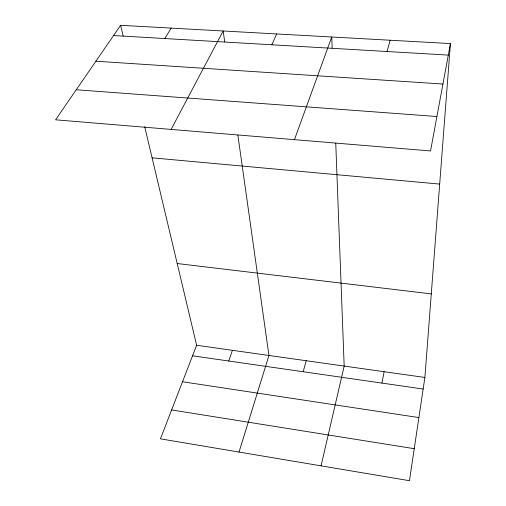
<?xml version="1.0" encoding="UTF-8"?>
<svg xmlns="http://www.w3.org/2000/svg" width="506" height="506" viewBox="0 0 506 506"><rect width="100%" height="100%" fill="white"/><g stroke="black" fill="none" stroke-linecap="round" stroke-linejoin="round"><path stroke-width="0.76" d="M144.684 126.645L196.625 345.263L160.44 438.847L409.455 480.7L424.888 377.463L450.435 43.573L120.611 25.3L55.565 119.808L430.536 150.965L450.435 43.573M381.935 383.093L384.111 371.708M321.063 465.843L344.175 366.078L335.75 143.255M303.202 371.752L306.187 360.721M387.071 51.517L390.177 40.233M239.022 452.054L268.952 355.465L237.864 135.127M228.706 361.018L232.437 350.316M294.46 139.656L331.734 36.995L332.151 48.007M271.83 44.794L276.674 33.946M171.123 129.409L223.171 30.98L224.721 41.928M164.811 38.545L171.173 28.102M113.553 35.553L448.297 55.091M95.9 61.207L442.933 84.04M76.242 89.764L436.918 116.519M152.097 157.828L439.682 184.089M177.208 263.531L431.283 293.891M196.625 345.263L424.888 377.463M192.546 355.807L423.155 389.032M182.514 381.758L418.892 417.577M171.61 409.949L414.243 448.689M120.611 25.3L123.154 36.015"/></g></svg>
